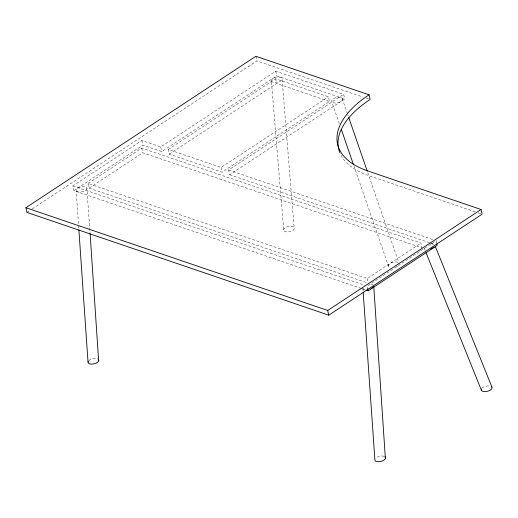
<?xml version="1.0" encoding="UTF-8"?>
<svg xmlns="http://www.w3.org/2000/svg" width="518" height="518" viewBox="0 0 518 518"><rect width="100%" height="100%" fill="white"/><g stroke="black" fill="none" stroke-linecap="round" stroke-linejoin="round"><path stroke-width="0.39" stroke-dasharray="2.59 1.94" d="M271.335 80.555C272.785 76.858 279.034 75.609 281.986 78.16L294.224 228.988A5.407 2.603 -12.4 0 1 290.391 231.514L287.581 231.96A5.633 2.713 -12.4 0 1 283.754 230.652L271.335 80.555L271.516 81.229A5.633 2.713 -12.4 0 0 275.349 82.53L278.153 82.084A5.407 2.603 -12.4 0 0 281.986 79.565L282.174 78.833M283.566 229.986L283.754 229.254A5.407 2.603 -12.4 0 1 287.587 226.729L290.391 226.282A5.633 2.713 -12.4 0 1 294.224 227.583L294.405 228.257M78.762 228.173L76.146 190.236C76.981 187.445 80.491 186.713 83.048 186.474A5.407 2.603 -12.4 0 1 86.823 187.756L90.054 232.822M86.985 188.429L86.778 189.161A5.633 2.713 -12.4 0 1 82.886 191.725L78.781 192.139L76.826 191.479L76.146 190.236M26.93 212.406L29.63 210.632M32.323 208.851L256.922 60.949L363.222 97.138M361.35 288.474L73.899 190.611L72.87 185.923L141.867 140.488L160.729 146.911L275.725 71.18L343.635 94.302L344.664 98.99L229.675 174.715L228.639 170.027L343.635 94.302M73.899 190.611L142.897 145.176L161.758 151.593L276.754 75.868L344.664 98.99M88.079 183.443L141.744 148.103L420.94 243.156L421.969 247.844L142.774 152.791L89.109 188.131L88.079 183.443L367.275 278.496L420.94 243.156M168.272 149.475L275.602 78.794L328.425 96.782L329.454 101.463L222.125 172.144L169.308 154.163L168.272 149.475L221.095 167.463L328.425 96.782M169.308 154.163L276.631 83.482L329.454 101.463M431.002 243.777L434.252 244.496M362.121 288.733L365.52 289.763M366.284 98.18L368.576 98.964M475.207 211.849L368.9 175.66A109.525 52.765 -12.4 0 1 340.054 153.25M478.263 212.892L480.562 213.675M228.639 170.027L434.621 240.151M229.675 174.715L429.577 242.774M430.348 243.033L433.411 244.075M89.109 188.131L367.54 282.925M72.87 185.923L364.86 285.334M364.413 289.517L363.047 288.532M347.494 113.915L342.236 98.673L339.711 97.429L335.599 97.818A5.407 2.603 -12.4 0 0 331.766 100.337L331.766 101.742L339.394 123.841M425.161 250.466L424.261 248.219A5.407 2.603 -12.4 0 0 425.621 249.203M347.759 114.672L348.284 116.2M367.748 172.591L399.048 263.274M353.859 165.754L388.571 266.343A5.633 2.713 -12.4 0 0 389.976 267.333M388.571 266.343L388.578 264.938A5.407 2.603 -12.4 0 1 392.411 262.412L395.215 261.966A5.633 2.713 -12.4 0 1 398.504 262.704M342.236 98.673L342.424 99.346C341.653 102.137 338.112 102.829 335.599 103.043A5.633 2.713 -12.4 0 1 331.766 101.742M436.668 243.02L436.15 240.676L367.152 286.111L367.67 288.455M367.275 278.496L368.304 283.184M275.725 71.18L276.754 75.868M275.602 78.794L276.631 83.482M255.886 56.261L256.922 60.949M221.095 167.463L222.125 172.144M160.729 146.911L161.758 151.593M141.867 140.488L142.897 145.176M141.744 148.103L142.774 152.791M362.937 288.662L363.105 291.084M384.078 456.313A5.407 2.603 -12.4 0 0 381.669 456.015L378.865 456.481A5.633 2.713 -12.4 0 0 375.531 458.3M371.089 284.142A5.407 2.603 -12.4 0 1 373.038 284.809M482.031 388.163A5.633 2.713 -12.4 0 1 485.36 386.35L488.163 385.884A5.407 2.603 -12.4 0 1 489.465 385.936M88.792 360.677A5.633 2.713 -12.4 0 1 92.12 358.864L94.93 358.391A5.407 2.603 -12.4 0 1 98.18 359.11M397.643 266.11A5.407 2.603 -12.4 0 1 396.516 266.718"/><path stroke-width="0.78" d="M90.106 233.631L98.66 361.085A5.633 2.713 -12.4 0 1 94.762 363.649L91.958 364.122A5.407 2.603 -12.4 0 1 88.183 362.833L88.228 361.428M373.782 286.855L385.398 458.708A5.633 2.713 -12.4 0 1 381.507 461.273L378.697 461.739A5.407 2.603 -12.4 0 1 374.928 460.457L363.222 292.702M481.468 388.914L481.423 390.319A5.407 2.603 -12.4 0 0 485.198 391.608L488.001 391.135A5.633 2.713 -12.4 0 0 491.893 388.571L491.938 387.166L435.373 246.562M373.517 286.784L370.94 288.856M434.168 247.222L430.84 249.035M369.075 94.794A109.525 52.765 -12.4 0 0 367.871 170.972L481.06 209.505L482.09 214.193L328.762 315.164L26.93 212.406L25.9 207.718L255.886 56.261L369.075 94.794L370.105 99.482A109.525 52.765 -12.4 0 0 339.763 152.532M25.9 207.718L327.732 310.476L481.06 209.505M365.922 290.028L368.188 290.799L437.179 245.364L436.836 243.803M426.061 252.706L481.423 390.319M348.815 117.722L367.223 171.069M341.232 129.176L353.334 164.225M385.606 457.97L385.444 457.297A5.407 2.603 -12.4 0 0 384.919 456.734M98.698 359.68L98.86 360.353M367.67 288.455L368.188 290.799M327.732 310.476L328.762 315.164M78.878 229.785L88.021 362.16M491.414 386.603A5.407 2.603 -12.4 0 1 491.938 387.166"/></g></svg>
